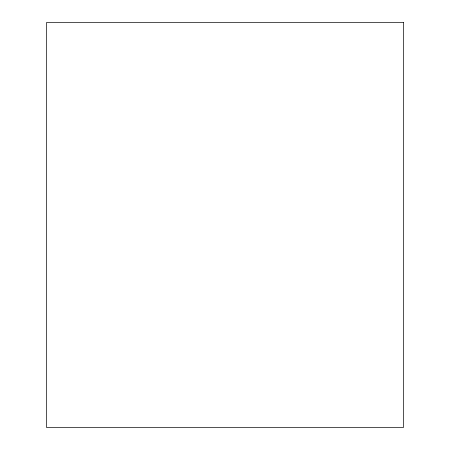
<?xml version="1.0" encoding="UTF-8"?>
<svg xmlns="http://www.w3.org/2000/svg" width="450" height="450" viewBox="0 0 450 450"><rect width="100%" height="100%" fill="white"/><g stroke="black" fill="none" stroke-linecap="round" stroke-linejoin="round"><path stroke-width="0.67" d="M403.453 22.5L46.547 22.5L46.547 427.5L403.453 427.5L403.453 22.5"/></g></svg>
